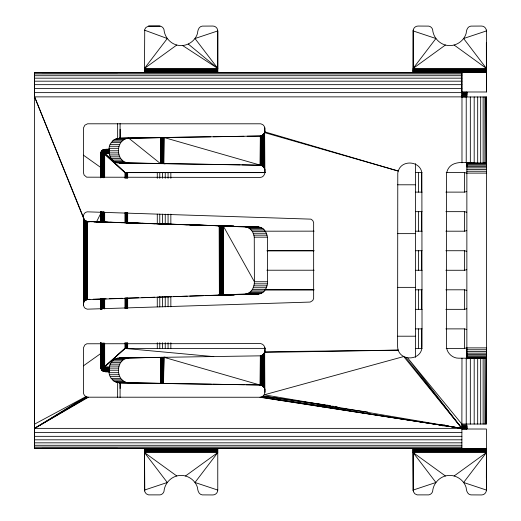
<?xml version="1.0" encoding="UTF-8"?>
<svg xmlns="http://www.w3.org/2000/svg" width="521" height="521" viewBox="0 0 521 521"><rect width="100%" height="100%" fill="white"/><g stroke="black" fill="none" stroke-linecap="round" stroke-linejoin="round"><path stroke-width="0.78" d="M486.406 448.62L34.594 448.548L34.601 260.988M461.88 95.2L461.88 96.873L461.88 72.452L461.88 91.989L486.406 91.989L486.406 72.452L34.594 72.452L34.594 96.873L83.777 218.781L85.079 220.52L86.864 221.523L219.159 225.756L245.638 227.045L258.768 227.045C263.821 227.416 266.85 232.574 267.39 237.172L267.52 281.744C267.592 286.999 264.603 293.447 258.768 293.955L205.131 295.615M83.438 303.906L83.497 303.001L83.497 305.508L84.311 307.436L85.32 308.412L87.274 309.168L310.203 302.063L312.724 300.539L313.649 298.507L313.649 222.493L312.724 220.461L310.92 219.146L87.274 211.832C80.722 212.757 83.21 224.115 89.918 221.679M83.438 216.195L83.497 303.209L83.972 301.607M83.555 218.091L83.66 302.538L83.451 217.407L34.594 96.873L466.862 96.873L466.868 91.989L466.862 95.2L461.977 95.2M86.03 299.901L86.089 221.112L86.115 299.862L85.307 300.089L86.03 299.901L85.678 220.924C84.819 221.145 83.262 217.941 84.135 219.465L84.389 301.177C82.097 304.564 85.535 298.533 87.762 299.497L86.799 299.634L86.427 221.256L85.561 221.086M100.56 222.408L100.566 211.858M100.586 177.791L100.599 154.268C100.416 151.806 102.644 149.436 105.105 149.442L101.966 150.81L100.599 153.5L100.533 177.466M100.599 172.581L100.599 153.5C101.191 149.625 105.887 148.602 109.169 149.442M101.471 343.196L101.471 366.738L102.077 367.995L105.418 369.877C103.575 372.092 100.403 369.422 100.853 367.058L100.846 342.694L100.853 367.058L101.549 368.008L102.63 368.399L105.418 367.715L109.475 367.728M101.471 309.109L101.471 298.553M101.478 222.259L101.478 211.708M103.992 177.785L103.913 154.268L102.481 153.63L101.478 154.079L101.478 177.615L101.191 152.829L101.575 151.272C98.664 156.867 102.748 149.169 105.418 153.5L124.955 172.581L264.974 172.581M103.151 342.772L103.145 367.149C100.032 371.408 106.395 372.743 109.475 371.545L104.656 371.558L103.106 371.03L105.099 371.545L103.191 370.659L102.064 368.34L102.644 367.689L103.249 368.757L102.012 369.161C101.054 370.705 104.278 371.616 105.418 371.545L105.418 369.187L104.031 366.992L103.939 343.443M103.158 308.647L103.165 298.898M103.184 222.519L103.184 211.956M103.197 177.016L103.093 153.747L104.083 151.663L105.418 150.315L109.488 150.315M102.194 153.656L103.06 150.393L104.975 149.436L105.418 150.81L103.204 154.268L103.125 177.804M117.629 448.301L41.856 448.32M117.635 397.315L117.655 381.906M120.104 388.529L120.104 382.857L120.084 397.464M217.765 448.548L217.765 490.066C217.804 492.677 215.486 494.996 212.881 494.95L202.187 494.885C198.801 494.429 197.68 490.639 197.544 487.734C195.401 480.095 187.56 474.722 179.66 475.478C171.429 476.083 164.603 483.208 163.991 491.388C163.49 493.179 161.914 494.592 160.071 494.885L148.531 494.878L146.238 493.81L144.792 491.739L144.499 449.193L217.765 449.2M144.499 72.452L144.499 67.567M217.765 72.452L217.765 30.934C217.804 28.323 215.486 26.004 212.881 26.05L202.187 26.115C198.801 26.571 197.68 30.361 197.544 33.266C195.401 40.905 187.56 46.278 179.66 45.522C171.429 44.917 164.603 37.792 163.991 29.612C163.425 27.554 161.419 26.03 159.283 26.05L148.615 26.109L145.926 27.483L144.734 29.423L144.499 69.241L217.765 69.241L217.765 30.934L194.978 38.515L217.765 68.414L144.499 68.414L167.28 38.515L144.558 30.172M486.353 478.154L486.406 453.433L486.406 490.066C486.445 492.677 484.126 494.996 481.521 494.95L470.828 494.885C467.441 494.429 466.321 490.639 466.184 487.734C464.042 480.095 456.201 474.722 448.301 475.478C440.069 476.083 433.244 483.208 432.632 491.388C432.13 493.179 430.554 494.592 428.711 494.885L417.171 494.878L414.879 493.81L413.433 491.739L413.14 449.193L486.406 449.2M413.14 72.452L413.14 69.241L486.406 69.241L486.406 30.934C486.445 28.323 484.126 26.004 481.521 26.05L470.828 26.115C467.441 26.571 466.321 30.361 466.184 33.266C464.042 40.905 456.201 46.278 448.301 45.522C440.069 44.917 433.244 37.792 432.632 29.612C432.13 27.821 430.554 26.408 428.711 26.115L418.024 26.05C415.413 26.004 413.094 28.323 413.14 30.934L413.14 71.807L486.406 71.8M461.977 424.973L466.862 424.973L466.862 429.011L466.868 425.8L461.977 425.8M466.862 358.188L466.862 347.885L486.399 347.885L486.399 358.188L458.669 358.188C452.143 358.298 446.347 352.502 446.458 345.977L446.608 173.115C450.359 155.278 475.198 165.841 486.399 162.812M466.862 166.388L466.862 163.158L466.862 166.388L486.399 166.388M466.862 358.65L466.862 354.612L486.399 354.612M466.862 165.144L486.399 165.144L486.406 96.971L461.977 96.971M486.406 91.989L486.353 42.846M83.692 302.454L83.809 218.859L83.985 301.789L84.884 300.65L85.079 220.52L85.431 300.226L84.767 300.545L84.558 220.018L84.311 301.073M83.985 301.789L84.135 219.465L83.79 219.015M100.774 342.72L100.579 367.266L101.686 369.858L100.54 366.921L100.879 367.956L102.077 367.995L101.067 366.738L101.113 343.196M101.178 309.109L101.198 298.553M101.348 222.259L101.367 211.708M101.432 177.615L101.478 154.079L100.918 152.679L101.966 150.81L103.301 149.866M103.809 371.069L101.471 369.604L103.275 371.115C101.751 370.066 103.594 367.409 101.966 366.738L102.025 343.15L101.966 366.738C101.113 368.92 107.567 372.489 103.829 371.31L102.572 370.678C99.641 367.162 101.895 369.864 103.568 369.558C104.851 368.191 102.787 366.361 101.295 366.738C99.785 369.35 104.988 372.053 104.669 368.327L103.887 368.145L105.112 367.312L109.488 367.585L105.418 367.585L104.76 366.738L124.955 348.419L265.254 348.373M102.109 308.986L102.129 298.409M102.318 221.953L102.337 212.19M102.422 177.218L102.481 153.63L103.308 150.849L105.105 149.442L103.204 149.911L101.966 150.81L101.68 153.884M102.78 343.417L102.644 367.689L104.656 366.738L124.955 348.419L213.773 356.644M102.858 308.51L102.878 298.767M103.047 222.46L103.073 211.904M103.151 176.997L103.204 154.268L102.78 153.656L103.536 151.507L105.17 149.683L109.228 149.677L103.887 149.677L105.105 149.442M413.14 71.807L413.212 30.088M85.431 300.226L85.678 220.924M86.427 221.256L86.115 299.862L87.476 299.523L87.385 221.451L86.427 221.256L87.762 221.503L86.336 221.223L86.115 299.862L85.307 300.089M91.729 221.679L86.668 221.575L87.085 221.425L86.825 299.438L85.379 300.037M101.334 369.382L101.856 368.953C100.859 368.327 102.331 365.866 102.435 367.676L102.591 343.391M102.702 308.491L102.735 298.748M102.982 222.447L103.015 212.705M240.22 164.877L163.907 163.692L163.991 137.511L260.988 136.007L263.098 134.978L264.675 132.529L262.675 135.173L263.926 134.099L263.593 166.818C266.426 170.204 265.163 177.446 259.986 177.466L86.655 177.173L84.096 175.023L83.438 172.581L83.503 127.86L84.871 125.17L87.561 123.796L260.747 123.796L262.858 124.669L264.336 126.408L264.805 127.86L264.805 131.982L264.87 131.097M229.702 295.023L222.48 294.997L222.695 226.023L258.768 227.045L223.32 226.081L222.871 294.958L85.998 299.679M264.596 132.816L264.531 168.224L264.264 133.454L264.805 131.872L398.278 171.057C401.626 159.315 420.499 160.878 421.873 173.011L422.036 345.977C422.297 361.867 397.354 361.867 397.614 345.977L397.783 173.011L398.278 171.057L264.622 132.621L264.87 172.581M264.59 132.712L264.473 168.179L264.863 169.703M34.594 424.127L85.88 396.611L34.594 428.366L87.476 397.191L259.986 397.262C264.635 397.295 265.931 391.538 264.473 387.976L264.675 352.326L262.675 354.97C266.524 352.417 265.775 344.374 260.747 343.593L86.818 343.775L84.871 344.967L83.503 347.657L83.438 392.378C83.399 394.99 85.718 397.308 88.323 397.262L34.594 428.366L461.88 428.366L407.702 358.005L461.88 424.127L461.88 448.548M221.021 295.107L221.458 225.925L221.458 295.075L226.14 295.081L220.787 295.127L221.151 225.899L222.682 225.867L220.376 225.847L219.927 295.192L219.921 225.808L205.938 225.411M220.917 295.114L221.458 225.925L220.787 295.127L221.718 295.147L220.136 295.173L220.376 225.847L221.718 225.853L219.921 225.808L219.374 295.231L218.11 295.199L220.136 295.173L221.151 225.899L230.64 225.99L221.894 225.958L221.458 295.075L226.485 295.075L221.764 295.049L222.187 225.984L222.48 294.997M264.069 167.43L264.264 133.454L263.815 134.131L264.069 167.43L262.493 165.795L260.878 165.17L117.362 162.786L113.943 161.302L112.445 160.077L110.12 156.841L108.72 150.79L109.351 146.277L110.12 144.363L112.445 141.126L113.943 139.902L117.362 138.417L165.431 137.531L119.185 138.202L160.82 137.622L161.178 163.594L165.385 163.672L163.907 163.692M166.987 357.777L165.431 357.328L153.832 357.413L117.362 358.214L113.943 359.698L112.445 360.923L110.12 364.159L108.72 370.21L109.351 374.723L111.162 378.37L113.943 381.098L117.362 382.583L119.185 382.798L260.878 384.967C262.402 384.264 265.358 389.239 264.069 387.227L264.59 352.509L264.434 387.898L264.863 389.5M211.396 384.205L163.535 383.476L163.991 357.308L165.431 357.328L163.535 357.321L163.327 383.469L163.991 357.308L260.878 355.83L262.454 355.231L263.926 353.896L263.593 386.615C264.85 387.904 261.379 384.264 260.018 385.019L163.991 357.308L119.185 357.999L160.409 357.439L160.409 383.358L119.185 382.798L160.409 383.358M264.746 168.902L263.007 166.271L263.268 134.718L263.691 134.392M263.268 354.514L263.593 386.615L263.007 386.068L263.268 354.514L263.691 354.189M222.187 225.984L221.458 295.075L221.992 225.964L229.702 225.977M262.675 135.173L263.118 134.959L261.907 135.59L261.607 165.496L263.593 166.818L263.268 134.718M247.156 136.242L260.878 136.033L262.656 135.186L262.343 165.828L263.444 166.674M263.007 386.068L262.656 354.983L261.998 355.348L262.493 385.592L261.607 385.293L261.907 355.387L263.098 354.775L262.675 354.97M261.607 385.293L261.998 355.348L260.344 355.765L260.018 385.019L261.679 385.188L261.353 355.576L261.607 385.293L261.353 355.576L262.656 354.983L262.343 385.625L263.444 386.471M261.907 135.59L261.353 135.779L261.868 165.483L260.78 165.287L261.353 135.779L261.516 165.463L262.343 165.828L261.907 135.59L262.363 135.486M260.78 385.084L261.177 355.635L260.344 355.765L260.988 384.993L245.971 384.758M210.816 136.795L163.991 137.511L163.535 163.679L163.255 137.537L165.431 137.531M163.255 137.537L162.519 163.64L162.344 137.57L161.959 163.62L161.412 163.64L162.767 163.653L163.255 137.537L165.131 137.537L157.876 137.59M162.519 163.64L163.151 137.537M109.488 370.477L105.418 370.477L104.324 369.858L103.249 368.757L105.405 368.223L105.418 367.585M101.295 366.738L102.181 367.813L101.829 366.738L102.123 366.992L103.073 369.005L105.418 370.965L109.488 370.965M102.976 370.216L102.891 369.076L105.418 371.323L109.488 371.323M128.804 163.001C115.024 162.48 115.03 138.723 128.804 138.202L160.409 163.561L160.82 137.622L153.832 137.616L161.549 137.596L161.959 163.62L157.733 163.614L161.178 163.594L161.549 137.596L157.733 137.59L162.207 137.57M222.695 226.023L222.871 294.958L245.638 293.955C251.474 293.447 254.463 286.999 254.391 281.744L254.261 237.172C253.727 232.574 250.692 227.416 245.638 227.045M128.804 382.798C115.03 382.277 115.024 358.52 128.804 357.999M264.87 350.893L264.805 351.779L398.35 350.151L264.622 352.417L264.87 392.378M100.579 367.266L100.989 368.419L102.63 368.399L102.012 369.161L102.096 370.268M100.827 368.321L100.533 342.72M100.774 177.466L100.664 153.22L101.667 151.266L104.578 149.605M124.955 342.72L124.955 348.419L103.666 367.683L103.236 368.288L105.418 369.181L104.955 370.21M103.392 153.89L104.63 152.835L109.488 152.757L105.418 152.757L104.656 154.268L103.204 154.268L102.481 153.63L101.478 154.079M103.926 176.997L104.141 153.448L102.585 152.861L101.549 153.194L100.774 154.268L100.8 177.785M264.727 388.744L264.121 387.194L264.466 387.845M101.914 151.539C102.858 148.42 107.365 150.771 109.475 149.905M105.418 152.757L104.083 151.663L102.005 151.657L100.918 152.679L100.774 154.268M109.149 151.357L102.741 150.901L101.015 152.197L102.507 150.478L103.913 150.009M96.359 222.193L100.703 213.519M104.441 367.624L102.956 367.865L104.031 366.992L104.018 343.443M101.406 368.822L102.064 368.34M104.656 343.131L104.656 366.738L104.259 367.292L104.76 366.738M486.327 30.088L486.406 30.934L463.618 38.515L486.406 68.414L413.14 68.414L435.921 38.515L413.14 30.934M144.499 449.193L144.571 490.912L144.499 490.066L167.28 482.485L144.499 452.586L217.765 452.586L194.978 482.485L217.765 490.066M413.14 449.193L413.212 490.912L413.14 490.066L435.921 482.485L413.14 452.586L486.406 452.586L463.618 482.485L486.406 490.066L486.406 429.011L461.88 429.011M101.816 369.689L101.067 368.399L102.305 370.249M104.63 152.835L105.092 151.357M101.471 151.396L102.031 150.771M102.871 150.165L101.856 153.011L101.927 177.322M101.224 152.49L100.879 152.829L101.204 152.686M103.913 154.268L105.053 153.207M104.031 366.992L102.956 367.865M261.177 355.635L260.513 355.81L260.878 355.83M101.856 368.953L102.207 368.699M144.499 68.414L176.775 45.021M413.14 68.414L445.416 45.021M185.483 475.979L217.765 452.586M454.123 475.979L486.406 452.586M343.235 410.294L345.879 408.405M83.406 365.853L100.56 353.655M343.235 409.806L345.215 408.418M101.4 369.063L100.774 368.243L101.628 369.734M34.594 428.366L86.655 396.969M101.999 150.869C104.161 149.468 107.033 151.761 109.475 150.823L104.5 151.077M101.4 151.845L101.862 151.611M102.95 150.081L104.005 149.625L103.204 149.911M241.842 164.903L261.679 165.391L261.177 135.838L260.344 135.968L260.018 165.222L260.78 165.287L163.991 137.511M102.539 370.613L105.418 371.323M260.78 165.287L260.344 135.968L261.177 135.838M445.878 192.119L464.426 192.119L466.77 191.533M445.878 231.194L464.426 231.194L466.77 230.608M445.878 270.269L464.426 270.269L466.77 269.683M445.878 309.344L464.426 309.344L466.77 308.758M446.21 348.419L464.426 348.419L466.77 347.833M261.907 355.387L262.363 355.283M104.617 369.337L109.475 369.161L103.249 368.757M105.099 371.545L103.829 371.31M103.913 371.382L104.447 371.362M105.405 371.538L103.979 371.121L102.683 369.063M105.418 370.965L104.682 370.451L105.418 370.477M89.918 299.321L86.668 299.425L87.762 299.497M93.161 299.217L106.141 298.8M109.39 298.696L122.37 298.279M125.613 298.175L138.599 297.758M141.842 297.654L154.828 297.237M171.051 296.716L157.257 297.159L157.283 306.862M173.486 296.638L187.28 296.189M189.716 296.11L203.509 295.668M233.766 226.042L223.32 226.081L223.483 294.906L258.768 293.955L245.638 293.955M165.385 383.469L162.767 383.449L162.806 357.347L161.354 357.36L161.959 357.38L161.959 383.417L153.773 383.384L165.385 383.469L163.535 383.476M213.239 136.762L243.926 136.294M41.856 72.679L117.629 72.699M221.764 295.049L234.281 294.945L223.483 294.906M161.959 357.38L157.687 357.386L161.178 357.406L161.178 383.391L157.401 383.41L161.959 383.417M148.615 26.109L160.071 26.115M144.499 70.009L217.765 70.009M413.14 70.009L486.406 70.009M144.499 70.706L217.765 70.706M413.14 70.706L486.406 70.706M144.499 71.312L217.765 71.312M413.14 71.312L486.406 71.312M144.499 71.8L217.765 71.8M144.499 72.159L217.765 72.159M413.14 72.159L486.406 72.159M144.499 72.38L217.765 72.38M413.14 72.38L486.406 72.38M34.594 72.823L461.88 72.823M34.594 73.923L461.88 73.923M34.594 75.721L461.88 75.721M34.594 78.163L461.88 78.163M34.594 81.178L461.88 81.178M34.594 84.662L461.88 84.662M34.594 88.518L461.88 88.518M461.977 92.282L466.862 92.282M34.594 92.634L461.88 92.634M461.977 92.64L466.862 92.64M461.977 93.129L466.862 93.129M461.977 93.734L466.862 93.734M461.977 94.431L466.862 94.431M461.977 96.027L466.862 96.027M117.362 138.417L126.974 138.417M115.597 138.99L125.209 138.99M113.943 139.902L123.555 139.902M112.445 141.126L122.064 141.126M111.162 142.63L120.774 142.63M110.12 144.363L119.732 144.363M109.351 146.277L118.964 146.277M108.876 148.316L118.495 148.316M105.418 149.911L109.488 149.911M108.72 150.79L118.339 150.79M108.876 152.887L118.495 152.887M109.488 153.5L105.418 153.5L104.623 154.268L104.141 153.448M109.351 154.926L118.964 154.926M110.12 156.841L119.732 156.841M111.162 158.573L120.774 158.573M112.445 160.077L122.064 160.077M113.943 161.302L123.555 161.302M115.597 162.213L125.209 162.213M117.362 162.786L126.974 162.786M466.862 162.962L486.399 162.962M466.862 163.412L486.399 163.412M154.17 163.587L161.08 163.587M466.862 164.141L486.399 164.141M466.862 167.847L486.399 167.847M466.862 169.481L486.399 169.481M466.862 171.253L486.399 171.253M100.533 172.581L100.599 153.5M415.582 172.581L422.095 172.581M446.21 172.581L464.426 172.581L466.77 173.167M265.254 172.633L125.672 172.633L125.672 178.299M466.862 173.115L486.399 173.115M397.666 184.792L415.576 184.792M415.582 192.119L422.095 192.119M415.582 211.656L422.095 211.656M445.878 211.656L464.426 211.656L466.77 212.242M247.169 227.293L260.298 227.293M248.654 227.885L261.783 227.885M250.034 228.81L263.164 228.81M251.285 230.041L264.414 230.041M264.974 231.194L314.091 231.148M415.582 231.194L422.095 231.194M252.359 231.539L265.489 231.539M253.232 233.258L266.355 233.258M397.666 233.636L415.576 233.636M253.87 235.16L266.999 235.16M254.261 237.172L267.39 237.172M267.416 250.731L313.818 250.731M415.582 250.731L422.095 250.731M445.878 250.731L464.426 250.731L466.77 251.317M266.882 250.783L314.091 250.783M266.882 270.223L314.091 270.223M415.582 270.269L422.095 270.269M267.52 281.744L254.391 281.744L223.32 226.081M254.261 283.828L267.39 283.828M253.87 285.84L266.999 285.84M397.666 287.364L415.576 287.364M253.232 287.742L266.355 287.742M252.359 289.461L265.489 289.461M264.974 289.806L313.818 289.806M415.582 289.806L422.095 289.806M445.878 289.806L464.426 289.806L466.77 290.392M265.254 289.858L314.091 289.858M251.285 290.959L264.414 290.959M250.034 292.19L263.164 292.19M248.654 293.115L261.783 293.115M247.169 293.707L260.298 293.707M415.582 309.344L422.095 309.344M415.582 328.881L422.095 328.881M445.878 328.881L464.426 328.881L466.77 329.467M397.666 336.208L415.576 336.208M415.582 348.419L422.095 348.419M466.862 349.747L486.399 349.747M466.862 351.519L486.399 351.519M466.862 353.153L486.399 353.153M466.862 355.856L486.399 355.856L486.034 424.029L486.034 358.188M466.862 356.859L486.399 356.859M161.178 357.406L153.832 357.413L160.409 357.439M466.862 357.588L486.399 357.588M466.862 358.038L486.399 358.038M117.362 358.214L126.974 358.214M115.597 358.787L125.209 358.787M113.943 359.698L123.555 359.698M112.445 360.923L122.064 360.923M111.162 362.427L120.774 362.427M110.12 364.159L119.732 364.159M109.351 366.074L118.964 366.074M101.067 343.163L101.067 366.738L100.631 367.214L101.549 368.008M109.749 366.882L104.871 366.882L105.405 368.223L109.456 368.223M108.876 368.113L118.495 368.113M104.669 368.327L109.553 368.327M109.488 369.877L105.177 369.897L103.073 369.005L103.399 369.649M108.72 370.21L118.339 370.21M108.876 372.684L118.495 372.684M109.351 374.723L118.964 374.723M110.12 376.637L119.732 376.637M111.162 378.37L120.774 378.37M112.445 379.874L122.064 379.874M113.943 381.098L123.555 381.098M115.597 382.01L125.209 382.01M117.362 382.583L126.974 382.583M154.144 383.384L161.08 383.384M313.01 405.566L321.151 405.566M461.977 424.029L486.406 424.029L486.406 96.971M461.88 424.127L461.977 358.188M439.092 424.973L444.882 424.973M442.349 425.8L444.882 425.8M446.419 425.8L448.138 425.8M449.675 426.569L453.837 426.569M461.977 426.569L466.862 426.569M452.117 427.266L453.837 427.266M461.977 427.266L466.862 427.266M461.977 427.871L466.862 427.871M461.977 428.36L466.862 428.36M461.977 428.718L466.862 428.718M461.977 428.939L466.862 428.939M34.594 432.482L461.88 432.482M34.594 436.337L461.88 436.337M34.594 439.822L461.88 439.822M34.594 442.837L461.88 442.837M34.594 445.279L461.88 445.279M34.594 447.077L461.88 447.077M34.594 448.177L461.88 448.177M144.499 448.842L217.765 448.842M413.14 448.842L486.406 448.842M144.499 449.688L217.765 449.688M413.14 449.688L486.406 449.688M144.499 450.294L217.765 450.294M413.14 450.294L486.406 450.294M144.499 450.991L217.765 450.991M413.14 450.991L486.406 450.991M144.499 451.759L217.765 451.759M413.14 451.759L486.406 451.759M221.894 225.958L233.538 226.042M163.535 357.321L165.046 357.334M162.767 163.653L165.385 163.672M226.277 225.919L218.11 225.801L219.159 225.756L219.374 295.231M212.835 384.244L244.349 384.732M93.982 221.803L107.964 222.2M124.193 222.721L110.244 222.317L122.37 222.721M126.499 222.832L140.429 223.235M141.94 223.32L219.159 225.756L87.385 221.451M93.975 221.809L106.141 222.2M126.427 222.851L138.599 223.242M141.842 223.346L154.828 223.763M158.071 223.867L171.051 224.284M174.301 224.388L187.28 224.811M189.716 224.89L203.509 225.333M260.513 136.014L260.878 136.033M86.421 221.49L86.864 221.523M104.447 371.102L105.405 371.226M273.655 399.138L367.767 412.059M325.084 404.85L263.125 396.123L330.718 405.931M326.693 405.077L328.302 405.305M332.326 406.165L333.935 406.4M335.544 406.634L337.152 406.868M260.832 397.191L461.88 428.366L405.651 357.452M259.986 397.262L461.88 428.366L403.723 356.553L264.212 394.82L461.88 428.366L261.653 396.969M104.688 369.018L105.418 369.187M101.608 367.565L100.989 366.738L101.81 367.207M104.584 367.969L105.405 368.223M103.106 371.03L104.037 371.388M103.568 369.558L104.324 369.858M105.418 150.315L104.728 149.983L104.936 150.576M182.597 45.522L217.765 68.414L188.244 44.038M83.406 155.147L100.56 167.345M454.123 45.021L486.406 68.414M413.14 452.586L445.416 475.979M144.499 452.586L176.775 475.979M101.172 368.119L101.634 368.49M264.512 387.956L264.264 353.251L263.815 353.928L264.069 387.227M124.955 178.28L124.955 172.581L104.656 154.268L104.656 177.062M124.955 172.581L104.487 153.76M264.316 167.879L264.121 167.397L264.466 168.049M105.112 367.312L105.418 367.715M100.716 367.911L100.937 368.549M100.599 366.738L100.82 367.702M83.438 303.697L83.497 305.508M264.805 127.86L264.87 131.207M264.805 347.657L264.87 351.004M262.656 135.186L263.007 166.271M486.399 165.144L486.034 96.971L486.034 162.812M103.204 154.268L103.295 176.997M103.425 211.91L103.471 222.467M103.764 298.787L103.803 308.53M87.085 221.425L87.476 299.523M104.115 212.653L104.148 222.382M104.415 298.618L104.454 308.347M104.578 343.215L104.656 366.738M101.608 211.708L101.634 222.259M101.81 298.553L101.836 309.109M101.914 343.196L101.966 366.738M100.814 365.293L100.533 348.419L100.599 367.5L100.625 342.831M120.084 123.549L120.104 138.156L120.104 129.267M117.635 123.685L117.655 139.094M103.946 211.91L103.953 222.467M103.992 298.787L103.998 308.53M101.934 211.461L101.94 222.031M101.953 298.448L101.953 309.018M100.996 177.785L101.067 153.754L101.067 177.329M101.009 211.845L101.015 222.382M101.041 298.618L101.048 309.155M101.061 343.215L101.067 366.738M100.833 211.845L100.8 222.487M100.924 298.618L100.833 309.396M100.625 177.003L100.748 153.636L100.599 177.023M100.664 211.93L100.677 222.487M100.768 298.833L100.781 309.396M100.566 298.546L100.573 309.044M100.605 342.981L100.599 367.5M484.927 96.971L484.927 162.812M484.927 358.188L484.927 424.029M483.13 96.971L483.13 162.812M483.13 358.188L483.13 424.029M480.688 96.971L480.688 162.812M480.688 358.188L480.688 424.029M477.679 96.971L477.679 162.812M477.679 358.188L477.679 424.029M474.188 96.971L474.188 162.812M474.188 358.188L474.188 424.029M470.333 96.971L470.333 162.812M470.333 358.188L470.333 424.029M466.862 162.812L466.868 358.943M466.223 96.971L466.223 162.812M466.223 358.188L466.223 424.029M464.426 172.581L464.426 192.119M464.426 211.656L464.426 231.194M464.426 250.731L464.426 270.269M464.426 289.806L464.426 309.344M464.426 328.881L464.426 348.419M461.977 96.873L461.977 162.812M421.424 172.581L421.424 192.119M421.424 211.656L421.424 231.194M421.424 250.731L421.424 270.269M421.424 289.806L421.424 309.344M421.424 328.881L421.424 348.419M418.545 172.581L418.545 192.119M418.545 211.656L418.545 231.194M418.545 250.731L418.545 270.269M418.545 289.806L418.545 309.344M418.545 328.881L418.545 348.419M415.576 163.627L415.576 357.373M413.14 448.548L413.14 490.066M322.773 404.589L322.773 407.031M170.849 172.633L170.849 178.299M170.849 214.138L170.849 224.668M170.849 296.338L170.849 306.862M170.849 342.701L170.849 348.373M168.068 172.633L168.068 178.299M168.068 214.138L168.068 224.668M168.068 296.338L168.068 306.862M168.068 342.701L168.068 348.373M165.242 172.633L165.242 178.299M165.242 214.138L165.242 224.668M165.242 296.338L165.242 306.862M165.242 342.701L165.242 348.373M162.454 172.633L162.454 178.299M162.454 214.138L162.454 224.668M162.454 296.338L162.454 306.862M162.454 342.701L162.454 348.373M159.778 172.633L159.778 178.299M159.778 214.138L159.778 224.668M159.778 296.338L159.778 306.862M159.778 342.701L159.778 348.373M157.283 172.633L157.283 178.299M157.283 214.138L157.283 223.854M157.283 342.701L157.283 348.373M144.499 448.548L144.499 490.066M127.665 172.633L127.665 178.299M127.665 212.516L127.665 223.047M127.665 297.953L127.665 308.484M127.665 342.701L127.665 348.373M127.039 172.633L127.039 178.299M127.039 212.516L127.039 223.047M127.039 297.953L127.039 308.484M127.039 342.701L127.039 348.373M126.369 172.633L126.369 178.299M126.369 212.516L126.369 223.047M126.369 297.953L126.369 308.484M126.369 342.701L126.369 348.373M125.672 212.516L125.672 223.047M125.672 297.953L125.672 308.484M125.672 342.701L125.672 348.373M124.955 212.47L124.955 223.053M124.955 297.947L124.955 308.53M104.656 212.067L104.656 221.835M104.656 299.171L104.656 308.94M102.481 153.63L102.487 177.147M102.487 212.021L102.494 222.565M102.507 298.807L102.507 308.536M102.513 343.411L102.513 366.927M101.067 211.467L101.067 222.037M101.067 298.448L101.067 309.018M100.774 211.656L100.774 222.239M100.774 298.761L100.774 309.344M100.605 211.975L100.605 222.539M100.618 298.943L100.618 309.507M100.533 211.656L100.533 222.239M100.533 298.761L100.533 309.344M34.594 72.452L34.594 448.548M162.767 357.347L162.715 383.443L162.767 357.347M109.202 152.243L105.144 152.262L109.202 152.256M160.409 163.561L119.185 163.001L160.409 163.561M161.178 163.594L153.773 163.587L161.152 163.64"/></g></svg>
